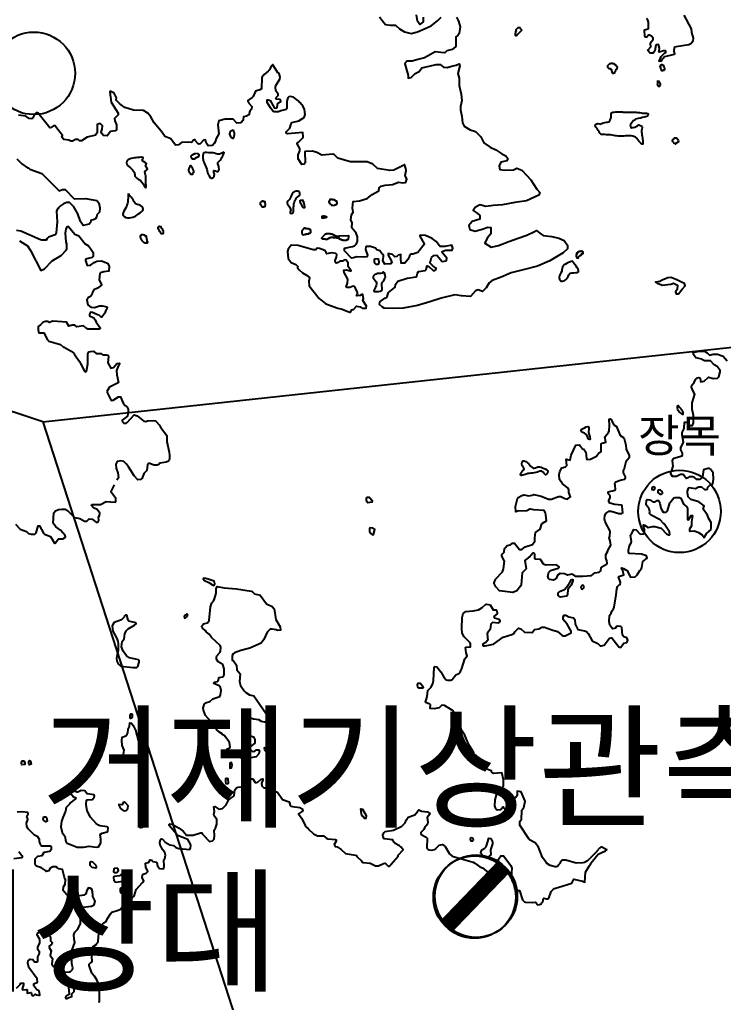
# Model space of a CAD drawing. Header units: millimetres. Extents: x -19392 to 580976, y -49129 to 736091.
# Drawn here: x 332556 to 353897, y 152678 to 182472 of the extents above; entities that cross this region are included whole.
import ezdxf
from ezdxf.enums import TextEntityAlignment as Align

# ---------------------------------------------------------------- set-up
doc = ezdxf.new("R2010")
doc.units = ezdxf.units.MM
for name, color, linetype in [('2121', 7, 'Continuous'), ('2122', 7, 'Continuous'), ('AWS', 4, 'Continuous'), ('AWS명', 2, 'Continuous'), ('EL', 2, 'Continuous'), ('Point', 1, 'Continuous'), ('관측소명', 3, 'Continuous'), ('기상청', 1, 'Continuous'), ('티센', 6, 'Continuous')]:
    doc.layers.add(name, color=color, linetype=linetype)
doc.styles.get("Standard").update_dxf_attribs({"font": ''})
doc.styles.get('Standard').set_extended_font_data('Gulim')

# ---------------------------------------------------------------- blocks, each defined once
blk = doc.blocks.new('관측소(기상청)')
at = {"layer": '기상청', "const_width": 500}
blk.add_lwpolyline([(821, 874), (-914, -926)], dxfattribs=at)
at = {"layer": '기상청'}
blk.add_circle((-46, -26), 1250, dxfattribs=at)

msp = doc.modelspace()

# ---------------------------------------------------------------- linework, layer by layer
at = {"layer": '2121', "color": 7}
for points in [[(345808, 182545), (345869, 182423), (345919, 182256), (345885, 182056), (345841, 181995), (345780, 181951), (345780, 181812), (345780, 181662), (345674, 181568), (345508, 181523), (345447, 181462), (345325, 181479), (345158, 181496), (345019, 181418), (344836, 181312), (344636, 181263), (344459, 181218), (344303, 181218), (344242, 181129), (344275, 180990), (344337, 180780), (344337, 180702), (344425, 180718), (344547, 180841), (344670, 180902), (344758, 181007), (345019, 181068), (345186, 181113), (345308, 181113), (345414, 181035), (345519, 181024), (345691, 181068), (345797, 181096), (345885, 181129), (345902, 181068), (345841, 180841), (345885, 180702), (345885, 180474), (345947, 180213), (345963, 180019), (345930, 179836), (345930, 179725), (345963, 179547), (345991, 179347), (346035, 179242), (346219, 179136), (346385, 179086), (346541, 178920), (346629, 178737), (346829, 178603), (346996, 178526), (347179, 178403), (347301, 178342), (347362, 178265), (347329, 178192), (347146, 178148), (347101, 178037), (347118, 177932), (347268, 177904), (347529, 177915), (347634, 177965), (347790, 177904), (347940, 177748), (348062, 177615), (348151, 177476), (348245, 177337), (348334, 177232), (348306, 177154), (347923, 176977), (347573, 176927), (347196, 176854), (346918, 176838), (346690, 176805), (346507, 176854), (346374, 176777), (346313, 176688), (346435, 176610), (346507, 176532), (346507, 176427), (346280, 176349), (346174, 176227), (346207, 176105), (346374, 176061), (346585, 176122), (346752, 176183), (346846, 176166), (346846, 176077), (346846, 175983), (346735, 175850), (346663, 175694), (346857, 175578), (347074, 175622), (347390, 175744), (347679, 175850), (347940, 175938), (348151, 176044), (348228, 176077), (348334, 176000), (348428, 175927), (348700, 175894), (348911, 175850), (349067, 175772), (349105, 175711), (349167, 175633), (349167, 175528), (349044, 175405), (348634, 175161), (348256, 174995), (347862, 174900), (347462, 174795), (347157, 174662), (346885, 174567), (346796, 174489), (346702, 174340), (346596, 174234), (346457, 174278), (346385, 174251), (346230, 174079), (345958, 174095), (345758, 174129), (345336, 174023), (344997, 173912), (344620, 173807), (344192, 173729), (343859, 173718), (343615, 173729), (343561, 173756), (343467, 173833), (343484, 173915), (343627, 174026), (343681, 174051), (343700, 174074), (343742, 174200), (343940, 174365), (343957, 174440), (344024, 174547), (344304, 174633), (344578, 174678), (344597, 174700), (344622, 174786), (344657, 174838), (344857, 174863), (344887, 174898), (344917, 175005), (344942, 175002), (344967, 174984), (345094, 174864), (345145, 174870), (345175, 174887), (345187, 174934), (345174, 174934), (345072, 175018), (345003, 175087), (345002, 175125), (345015, 175137), (345044, 175256), (345118, 175320), (345118, 175320), (345206, 175328), (345365, 175143), (345490, 175158), (345502, 175171), (345507, 175239), (345367, 175417), (345366, 175443), (345466, 175482), (345678, 175485), (345690, 175542), (345658, 175635), (345446, 175595), (345308, 175598), (345289, 175611), (345187, 175747), (345066, 175838), (344860, 175929), (344703, 175935), (344697, 175911), (344825, 175672), (344819, 175654), (344634, 175410), (344481, 175364), (344418, 175360), (344375, 175315), (344375, 175297), (344333, 175202), (344241, 175091), (344128, 175086), (344113, 175243), (344118, 175355), (344118, 175355), (344036, 175335), (343994, 175291), (343938, 175284), (343862, 175351), (343736, 175387), (343731, 175330), (343827, 175170), (343841, 175101), (343816, 175073), (343791, 175066), (343634, 175060), (343571, 175159), (343591, 175277), (343587, 175341), (343574, 175363), (343542, 175382), (343479, 175458), (343390, 175494), (343346, 175544), (343196, 175598), (343070, 175599), (343052, 175589), (343041, 175508), (343106, 175334), (343088, 175280), (343013, 175273), (342781, 175285), (342680, 175246), (342620, 175239), (342411, 175460), (342403, 175541), (342403, 175541), (342409, 175548), (342652, 175595), (342713, 175618), (342776, 175673), (342800, 175754), (342798, 175891), (342764, 176003), (342631, 176163), (342641, 176314), (342602, 176407), (342619, 176551), (342673, 176633), (342650, 176766), (342675, 176958), (342863, 176974), (343092, 177052), (343247, 177173), (343433, 177270), (343445, 177285), (343462, 177370), (343518, 177428), (343637, 177450), (343861, 177470), (344041, 177542), (344180, 177525), (344243, 177531), (344272, 177548), (344296, 177639), (344250, 177751), (344276, 177903), (344271, 177955), (344271, 177955), (344231, 178077), (344214, 178057), (344138, 178032), (344109, 178005), (343899, 177908), (343779, 177894), (343410, 177963), (343264, 178092), (343100, 178165), (342594, 178163), (342403, 178208), (342205, 178270), (342100, 178372), (342059, 178398), (341716, 178362), (341565, 178448), (341439, 178483), (341221, 178473), (341209, 178461), (341214, 178129), (341183, 178095), (341114, 178084), (340999, 178252), (341004, 178377), (341058, 178490), (341057, 178565), (340968, 178707), (340973, 178729), (341016, 178758), (341152, 178898), (341158, 178929), (341158, 178929), (341143, 179047), (340682, 179006), (340650, 179027), (340637, 179055), (340642, 179074), (340747, 179179), (340788, 179315), (340813, 179355), (341019, 179402), (341138, 179472), (341180, 179510), (341216, 179598), (341195, 179746), (341156, 179834), (341061, 179955), (341048, 179958), (340991, 180020), (340859, 180118), (340764, 180138), (340720, 180134), (340690, 180103), (340660, 179996), (340657, 179780), (340639, 179743), (340480, 179710), (340402, 179680), (340271, 179680), (340246, 179690), (340163, 179795), (340067, 179956), (340060, 180037), (340060, 180037), (340097, 180040), (340153, 180020), (340282, 179784), (340351, 179797), (340363, 179810), (340386, 179936), (340473, 179987), (340472, 180040), (340459, 180055), (340341, 180060), (340328, 180073), (340334, 180109), (340395, 180173), (340394, 180211), (340330, 180316), (340316, 180422), (340328, 180479), (340446, 180671), (340456, 180724), (340425, 180837), (340391, 180855), (340251, 181067), (340234, 181115), (340181, 181057), (340131, 180955), (340097, 180912), (339973, 180811), (339905, 180716), (339892, 180378), (339841, 180340), (339712, 180307), (339712, 180307), (339639, 180143), (339608, 180112), (339473, 180021), (339473, 179997), (339504, 179938), (339601, 179837), (339583, 179761), (339533, 179698), (339504, 179588), (339438, 179549), (339342, 179526), (339338, 179447), (339326, 179413), (339288, 179363), (339258, 179341), (339145, 179336), (339036, 179459), (338787, 179455), (338600, 179402), (338571, 179283), (338594, 179014), (338515, 178870), (338486, 178771), (338457, 178713), (338417, 178665), (338393, 178656), (338274, 178648), (338211, 178734), (338197, 178824), (338134, 178814), (338030, 178707), (338030, 178707), (337993, 178697), (337975, 178704), (337884, 178813), (337884, 178826), (337872, 178829), (337835, 178828), (337767, 178752), (337679, 178757), (337460, 178748), (337369, 178678), (337281, 178664), (337146, 178862), (336989, 178915), (336951, 178949), (336845, 179094), (336640, 179342), (336536, 179527), (336447, 179638), (336309, 179717), (336012, 179724), (335751, 179809), (335636, 179892), (335583, 179928), (335491, 180017), (335485, 180039), (335496, 180105), (335419, 180242), (335300, 180305), (335294, 180270), (335336, 179971), (335541, 179636), (335541, 179636), (335542, 179587), (335431, 179472), (335438, 179404), (335496, 179287), (335493, 179142), (335481, 179118), (335450, 179101), (335316, 179080), (335208, 178951), (335095, 178962), (335038, 179027), (335025, 179058), (335055, 179155), (335066, 179249), (334995, 179322), (334903, 179290), (334906, 179065), (334900, 179034), (334857, 178974), (334609, 178907), (334429, 178802), (334372, 178795), (334335, 178838), (334253, 178837), (334160, 178785), (334111, 178784), (334047, 178821), (333897, 178837), (333840, 178905), (333852, 178961), (333641, 179236), (333641, 179236), (333641, 179249), (333584, 179255), (333517, 179200), (333467, 179196), (333110, 179644), (333054, 179643), (333004, 179592), (332956, 179492), (332925, 179463), (332849, 179471), (332746, 179541), (332518, 179575)], [(343470, 182556), (343559, 182434), (343648, 182328), (343804, 182301), (343953, 182301), (344076, 182195), (344231, 182101), (344425, 182056), (344625, 182101), (344853, 182206), (345036, 182284), (345230, 182434), (345341, 182545)], [(344792, 182545), (344792, 182406), (344697, 182328), (344625, 182423), (344592, 182617)], [(352695, 182604), (352920, 182195), (352928, 182083), (352980, 181911), (352975, 181833), (352969, 181807), (352911, 181739), (352846, 181706), (352846, 181706), (352468, 181651), (352416, 181634), (352403, 181619), (352400, 181531), (352413, 181431), (352401, 181418), (352108, 181345), (352021, 181229), (352016, 181209), (351947, 181205), (352008, 181356), (352125, 181466), (352149, 181476), (352155, 181514), (352142, 181530), (352086, 181529), (351949, 181486), (351943, 181496), (351954, 181524), (351960, 181611), (351927, 181717), (351858, 181710), (351846, 181697), (351817, 181522), (351764, 181460), (351675, 181457), (351611, 181540), (351617, 181559), (351697, 181645), (351683, 181743), (351700, 181789), (351700, 181789), (351768, 181871), (351768, 181909), (351723, 181970), (351654, 182004), (351623, 182006), (351580, 181946), (351536, 181946), (351516, 181980), (351503, 182140), (351508, 182160), (351614, 182193), (351626, 182206), (351623, 182394), (351603, 182459), (351571, 182506)], [(332474, 178250), (332621, 178099), (332797, 177983), (332829, 177975), (332867, 177940), (333231, 177808), (333752, 177285), (333857, 177324), (333939, 177320), (334206, 177042), (334556, 177048), (334900, 176984), (334958, 176922), (334984, 176767), (334974, 176635), (334906, 176565), (334884, 176480), (334857, 176435), (334821, 176408), (334716, 176381), (334704, 176325), (334661, 176274), (334480, 176234), (334404, 176352), (334325, 176581), (334203, 176792), (334064, 176933), (333989, 176932), (333887, 176886), (333796, 176829), (333732, 176763), (333726, 176744), (333726, 176744), (333704, 176734), (333674, 176665), (333691, 176347), (333659, 176009), (333629, 175951), (333436, 175881), (333389, 175839), (333362, 175786), (333231, 175784), (333193, 175795), (332595, 176055), (332466, 176079)], [(332550, 175767), (332796, 175615), (332886, 175472), (333201, 174871), (333313, 174919), (333540, 175163), (333540, 175163), (333819, 175321), (333973, 175489), (333986, 175523), (333989, 175664), (333963, 175732), (333946, 176001), (333969, 176132), (334012, 176202), (334037, 176199), (334229, 175968), (334347, 175913), (334545, 175678), (334646, 175618), (334710, 175538), (334781, 175408), (334782, 175295), (334751, 175260), (334595, 175220), (334558, 175198), (334550, 175174), (334605, 175014), (334705, 175031), (334812, 175113), (334902, 175147), (335041, 175161), (335216, 175089), (335274, 175003), (335264, 174843), (335108, 174825), (335008, 174792), (334990, 174773), (334990, 174773), (334968, 174579), (335038, 174436), (335039, 174417), (334922, 174328), (334804, 174283), (334762, 174211), (334743, 174125), (334705, 174082), (334620, 174043), (334589, 173979), (334629, 173824), (334712, 173756), (334825, 173746), (334980, 173798), (335073, 173800), (335199, 173766), (335224, 173745), (335197, 173717), (335196, 173690), (335169, 173663), (335140, 173569), (335051, 173455), (335025, 173455), (334965, 173517), (334915, 173525), (334770, 173595), (334701, 173600), (334671, 173543), (334672, 173493), (334804, 173433), (334849, 173374), (334849, 173374), (334875, 173299), (335002, 173129), (335003, 173111), (334978, 173086), (334622, 173089), (334583, 173110), (334495, 173190), (334295, 173160), (334232, 173211), (334151, 173210), (334052, 173178), (333981, 173305), (333705, 173324), (333550, 173326), (333463, 173294), (333424, 173324), (333337, 173323), (333268, 173297), (333193, 173218), (333120, 173168), (333120, 173072), (333136, 172976), (333292, 172972), (333402, 172768), (333440, 172724), (333792, 172624), (333886, 172544), (333905, 172541), (334115, 172423), (334196, 172358), (334222, 172323), (334222, 172323), (334375, 172111), (334400, 172043), (334523, 171819), (334535, 171819), (334548, 171798), (334573, 171801), (334585, 171817), (334625, 172042), (334627, 172342), (334657, 172399), (334701, 172415), (334800, 172420), (334876, 172346), (335014, 172348), (335078, 172309), (335178, 172309), (335234, 172299), (335247, 172258), (335231, 172071), (335321, 171909), (335406, 171928), (335500, 172043), (335581, 172057), (335582, 172032), (335551, 171988), (335497, 171831), (335499, 171699), (335559, 171475), (335547, 171460), (335286, 171328), (335207, 171220), (335207, 171220), (335207, 171164), (335335, 170925), (335392, 170933), (335553, 171038), (335615, 171035), (335693, 170840), (335759, 170773), (335783, 170761), (335783, 170749), (335802, 170743), (335848, 170664), (335849, 170577), (335830, 170448), (335670, 170334), (335671, 170277), (335715, 170234), (335790, 170239), (335821, 170255), (336030, 170495), (336118, 170465), (336319, 170295), (336383, 170291), (336433, 170304), (336608, 170317), (336676, 170311), (336797, 170182), (336823, 170120), (337015, 169861), (337017, 169685), (337086, 169355)], [(337086, 169355), (337105, 169262), (337100, 169161), (337100, 169161), (337086, 169112), (337069, 169087), (336995, 169054), (336820, 169029), (336796, 169019), (336778, 168985), (336728, 168962), (336628, 168961), (336500, 169015), (336465, 169015), (336434, 168970), (336412, 168801), (336326, 168712), (336277, 168574), (336224, 168526), (336139, 168523), (336033, 168642), (335859, 168918), (335793, 168996), (335720, 169078), (335625, 169098), (335514, 169075), (335478, 168991), (335480, 168875), (335538, 168731), (335559, 168576), (335504, 168507)], [(332429, 167174), (332573, 167024), (332761, 166957), (332829, 166894), (332904, 166869), (333017, 166876), (333060, 166914), (333123, 167126), (333154, 167129), (333279, 166905), (333312, 166877), (333492, 166803), (333611, 166597), (333630, 166600), (333730, 166729), (333867, 166736), (333942, 166785), (333938, 166829), (333793, 166996), (333653, 167094), (333653, 167094), (333572, 167203), (333596, 167522), (333640, 167578), (333735, 167621), (333834, 167629), (333939, 167629), (334008, 167592), (334215, 167380), (334377, 167350), (334527, 167263), (334590, 167269), (334665, 167341), (334759, 167332), (334890, 167226), (334939, 167242), (334958, 167283), (334952, 167392), (334983, 167439), (334989, 167508), (334908, 167620), (334801, 167669), (334738, 167741), (334738, 167754), (334769, 167772), (335007, 167776), (335181, 167864), (335463, 167847), (335475, 167859), (335475, 167959), (335331, 168149), (335330, 168168), (335435, 168372)], [(332464, 153104), (332570, 153223), (332570, 153235), (332583, 153236), (332589, 153255), (332670, 153258), (332676, 153211), (332650, 153151), (332633, 153074), (332646, 153061), (332770, 153071), (332770, 153071), (332783, 153050), (332789, 152956), (332909, 152972), (332921, 152897), (332939, 152881), (332984, 152881), (333027, 152925), (333061, 152908), (333134, 152891), (333171, 152895), (333158, 152988), (333147, 153010), (333127, 153038), (333077, 153057), (332982, 153181), (332982, 153237), (333095, 153290), (333088, 153388), (332831, 153730), (332805, 153874), (332818, 153936), (332873, 153987), (332955, 153974), (333004, 153909), (333086, 153906), (333105, 153937), (333111, 154056), (333160, 154156), (333160, 154206), (333104, 154274), (333103, 154356), (333103, 154356), (333166, 154482), (333165, 154581), (333096, 154703), (333091, 154736), (333102, 154775), (333146, 154806), (333277, 154819), (333302, 154807), (333390, 154720), (333458, 154701), (333470, 154686), (333490, 154645), (333490, 154545), (333540, 154489), (333528, 154438), (333449, 154377), (333447, 154339), (333516, 154245), (333479, 154096), (333555, 154008), (333530, 153833), (333585, 153767), (333603, 153761), (333687, 153633), (333805, 153596), (334068, 153601), (334094, 153610), (334156, 153673), (334168, 153728), (334142, 153841), (334154, 154135), (334154, 154135), (334135, 154248), (334151, 154269), (334228, 154492), (334209, 154596), (334202, 154729), (334233, 154810), (334314, 154891), (334401, 155054), (334400, 155211), (334331, 155348), (334330, 155410), (334355, 155435), (334367, 155472), (334406, 155508), (334426, 155515), (334426, 155527), (334468, 155560), (334736, 155593), (334817, 155636), (334848, 155743), (334779, 155889), (334779, 155908), (334772, 155930), (334766, 156043), (334746, 156108), (334698, 156135), (334641, 156148), (334590, 156073), (334560, 155967), (334498, 155929), (334315, 155901), (334315, 155901), (334029, 155884), (333878, 156070), (333884, 156183), (333934, 156258), (333946, 156390), (333917, 156468), (333870, 156667), (333851, 156708), (333739, 156723), (333708, 156760), (333657, 156789), (333563, 156788), (333476, 156732), (333439, 156662), (333358, 156650), (333337, 156675), (333220, 156756), (333070, 156805), (333039, 156839), (333026, 156874), (333026, 157030), (333113, 157111), (333237, 157133), (333300, 157231), (333468, 157266), (333518, 157332), (333518, 157394), (333505, 157410), (333218, 157412), (333186, 157456), (333180, 157503), (333180, 157503), (333159, 157541), (333155, 157611), (333111, 157693), (333004, 157748), (332810, 157941), (332773, 158012), (332765, 158110), (332803, 158222), (332803, 158247), (332778, 158304), (332815, 158379), (332809, 158438), (332636, 158451), (332477, 158447)], [(332534, 157255), (332625, 157132), (332645, 157091), (332626, 157056), (332376, 157027)]]:
    msp.add_lwpolyline(points, dxfattribs=at)
at = {"layer": '2122', "color": 7}
for points in [[(347623, 181989), (347623, 182002), (347647, 182002), (347647, 182015), (347783, 182154), (347758, 182179), (347757, 182192), (347732, 182216), (347732, 182228), (347669, 182227), (347608, 182164), (347609, 182126), (347596, 182113), (347597, 182064), (347584, 182051), (347585, 182001), (347598, 181989), (347623, 181989), (347623, 181989)], [(350578, 180847), (350578, 180859), (350602, 180860), (350602, 180885), (350639, 180923), (350639, 180948), (350676, 180985), (350676, 181011), (350687, 181024), (350662, 181047), (350662, 181060), (350637, 181085), (350636, 181098), (350611, 181098), (350586, 181122), (350586, 181134), (350548, 181133), (350548, 181146), (350473, 181145), (350473, 181132), (350448, 181132), (350387, 181068), (350387, 181032), (350426, 180994), (350463, 180995), (350463, 180982), (350488, 180982), (350488, 180970), (350501, 180959), (350502, 180921), (350515, 180908), (350515, 180908), (350515, 180884), (350527, 180871), (350527, 180859), (350540, 180846), (350578, 180847), (350578, 180847)], [(352064, 180932), (352064, 180944), (352102, 180945), (352101, 180957), (352126, 180958), (352125, 180994), (352112, 181007), (352112, 181020), (352100, 181032), (352100, 181045), (352087, 181058), (352087, 181082), (352061, 181081), (352048, 181094), (352048, 181107), (352012, 181106), (352012, 181093), (351986, 181093), (351987, 181068), (351974, 181056), (351987, 181043), (351988, 180992), (352001, 180981), (352001, 180969), (352014, 180956), (352014, 180944), (352027, 180931), (352064, 180932), (352064, 180932)], [(351931, 180630), (351931, 180617), (351944, 180604), (351944, 180592), (351956, 180581), (351956, 180568), (351969, 180556), (351969, 180543), (351982, 180530), (351983, 180481), (351958, 180455), (351958, 180442), (351934, 180442), (351934, 180455), (351908, 180479), (351908, 180492), (351895, 180505), (351895, 180516), (351907, 180529), (351906, 180629), (351906, 180629)], [(350620, 178951), (350571, 178962), (350522, 178973), (350473, 178981), (350450, 178983), (350400, 178984), (350350, 178983), (350349, 178983), (350299, 178985), (350250, 178988), (350227, 178990), (350187, 178994), (350153, 179027), (350133, 179066), (350104, 179107), (350078, 179150), (350068, 179167), (350034, 179217), (350014, 179264), (350018, 179286), (350057, 179315), (350093, 179322), (350142, 179309), (350151, 179308), (350199, 179322), (350209, 179326), (350257, 179342), (350305, 179356), (350354, 179364), (350371, 179365), (350385, 179365), (350434, 179379), (350440, 179383), (350462, 179428), (350465, 179434), (350486, 179473), (350486, 179473), (350494, 179522), (350494, 179571), (350495, 179625), (350504, 179650), (350548, 179667), (350587, 179668), (350637, 179674), (350687, 179677), (350737, 179677), (350787, 179675), (350837, 179673), (350858, 179672), (350861, 179672), (350867, 179672), (350917, 179671), (350967, 179670), (351017, 179669), (351067, 179668), (351098, 179668), (351148, 179667), (351198, 179666), (351248, 179664), (351298, 179661), (351302, 179661), (351351, 179654), (351401, 179646), (351450, 179638), (351500, 179632), (351510, 179633), (351570, 179638), (351608, 179625), (351613, 179608), (351604, 179556), (351595, 179546), (351549, 179529), (351492, 179520), (351492, 179520), (351487, 179518), (351439, 179502), (351391, 179488), (351361, 179482), (351312, 179473), (351233, 179452), (351221, 179446), (351179, 179419), (351171, 179413), (351139, 179376), (351109, 179335), (351079, 179295), (351074, 179275), (351078, 179250), (351096, 179200), (351107, 179192), (351150, 179199), (351164, 179199), (351212, 179210), (351258, 179232), (351294, 179254), (351338, 179284), (351345, 179282), (351355, 179275), (351404, 179255), (351424, 179243), (351432, 179200), (351421, 179145), (351417, 179124), (351419, 179074), (351423, 179024), (351428, 178974), (351431, 178943), (351443, 178872), (351454, 178799), (351459, 178738), (351459, 178738), (351452, 178701), (351431, 178698), (351399, 178724), (351384, 178738), (351348, 178773), (351334, 178788), (351306, 178831), (351278, 178872), (351269, 178882), (351228, 178911), (351182, 178931), (351150, 178940), (351101, 178950), (351051, 178953), (351000, 178952), (350980, 178951), (350931, 178947), (350881, 178942), (350831, 178937), (350804, 178936), (350754, 178938), (350704, 178943), (350654, 178948), (350645, 178949), (350623, 178951), (350620, 178951), (350620, 178951)], [(339027, 179125), (338981, 179105), (338961, 179092), (338928, 179050), (338916, 179003), (338937, 178946), (338979, 178897), (339023, 178875), (339039, 178880), (339058, 178925), (339061, 178936), (339070, 178986), (339068, 179038), (339053, 179086), (339050, 179092), (339027, 179125), (339027, 179125)], [(352405, 178716), (352370, 178753), (352368, 178756), (352350, 178803), (352377, 178845), (352383, 178850), (352419, 178885), (352423, 178886), (352473, 178884), (352484, 178879), (352513, 178843), (352524, 178817), (352535, 178768), (352534, 178767), (352491, 178742), (352438, 178709), (352441, 178706), (352451, 178706), (352405, 178716), (352405, 178716)], [(336232, 178301), (336182, 178297), (336132, 178292), (336082, 178286), (336043, 178279), (335989, 178272), (335937, 178262), (335889, 178246), (335850, 178219), (335842, 178212), (335811, 178170), (335798, 178134), (335804, 178093), (335832, 178054), (335872, 178016), (335917, 177978), (335942, 177956), (335978, 177918), (336011, 177879), (336037, 177837), (336043, 177822), (336045, 177771), (336053, 177722), (336054, 177722), (336086, 177684), (336109, 177666), (336151, 177639), (336195, 177615), (336221, 177599), (336262, 177549), (336301, 177490), (336335, 177433), (336362, 177390), (336381, 177372), (336388, 177376), (336391, 177417), (336391, 177417), (336389, 177474), (336388, 177488), (336388, 177538), (336388, 177588), (336387, 177638), (336384, 177688), (336379, 177738), (336377, 177755), (336360, 177807), (336352, 177855), (336354, 177866), (336392, 177903), (336429, 177937), (336432, 177944), (336408, 177985), (336378, 178029), (336377, 178034), (336392, 178083), (336399, 178111), (336365, 178143), (336314, 178169), (336277, 178199), (336276, 178201), (336295, 178254), (336299, 178290), (336252, 178300), (336232, 178301), (336232, 178301)], [(337940, 178430), (337940, 178417), (337965, 178418), (337965, 178405), (337991, 178381), (337992, 178330), (337967, 178306), (337942, 178305), (337942, 178293), (337918, 178292), (337918, 178280), (337893, 178279), (337893, 178266), (337867, 178266), (337856, 178253), (337856, 178241), (337805, 178240), (337781, 178265), (337781, 178278), (337755, 178302), (337754, 178340), (337791, 178378), (337816, 178379), (337816, 178390), (337841, 178390), (337841, 178403), (337865, 178403), (337865, 178416), (337903, 178417), (337903, 178429), (337903, 178429)], [(338760, 178457), (338713, 178435), (338665, 178413), (338618, 178397), (338570, 178390), (338560, 178390), (338513, 178403), (338465, 178422), (338426, 178434), (338377, 178438), (338326, 178436), (338292, 178434), (338235, 178444), (338181, 178449), (338140, 178437), (338136, 178434), (338118, 178393), (338114, 178339), (338114, 178323), (338114, 178274), (338121, 178224), (338134, 178175), (338150, 178127), (338170, 178079), (338181, 178056), (338204, 178011), (338214, 177989), (338229, 177941), (338240, 177892), (338251, 177843), (338267, 177796), (338270, 177788), (338295, 177745), (338304, 177733), (338339, 177689), (338379, 177666), (338379, 177666), (338381, 177666), (338424, 177686), (338458, 177730), (338459, 177733), (338461, 177788), (338448, 177846), (338444, 177891), (338448, 177900), (338494, 177885), (338547, 177865), (338571, 177866), (338596, 177906), (338604, 177944), (338599, 177995), (338583, 178047), (338568, 178097), (338570, 178142), (338571, 178145), (338604, 178180), (338638, 178212), (338667, 178252), (338691, 178296), (338704, 178323), (338727, 178368), (338746, 178414), (338749, 178423), (338760, 178457), (338760, 178457)], [(337812, 177790), (337812, 177816), (337837, 177840), (337836, 177891), (337823, 177904), (337823, 177928), (337810, 177940), (337810, 177953), (337797, 177965), (337797, 177978), (337785, 177991), (337785, 178002), (337759, 178027), (337759, 178040), (337734, 178040), (337721, 178027), (337721, 178001), (337685, 177964), (337686, 177938), (337673, 177925), (337674, 177889), (337687, 177876), (337687, 177864), (337700, 177851), (337700, 177838), (337724, 177815), (337724, 177802), (337737, 177789), (337812, 177790), (337812, 177790)], [(341043, 177254), (340994, 177270), (340946, 177276), (340943, 177276), (340896, 177261), (340854, 177232), (340823, 177196), (340799, 177153), (340780, 177105), (340760, 177056), (340743, 177020), (340701, 176981), (340670, 176942), (340665, 176920), (340683, 176876), (340709, 176842), (340739, 176801), (340754, 176775), (340771, 176728), (340776, 176697), (340763, 176641), (340765, 176608), (340814, 176596), (340821, 176597), (340849, 176620), (340861, 176670), (340864, 176732), (340865, 176775), (340870, 176825), (340874, 176876), (340883, 176924), (340887, 176942), (340906, 176989), (340930, 177033), (340954, 177065), (340997, 177097), (340997, 177097), (341037, 177128), (341055, 177154), (341054, 177201), (341043, 177253), (341043, 177254), (341043, 177254)], [(335853, 177198), (335851, 177148), (335848, 177097), (335845, 177046), (335841, 176996), (335835, 176947), (335825, 176898), (335812, 176850), (335809, 176842), (335789, 176796), (335775, 176764), (335749, 176713), (335721, 176661), (335699, 176611), (335690, 176565), (335697, 176530), (335730, 176499), (335778, 176477), (335832, 176464), (335842, 176463), (335891, 176461), (335941, 176469), (335991, 176484), (336020, 176497), (336066, 176517), (336109, 176543), (336149, 176573), (336165, 176586), (336214, 176617), (336258, 176652), (336289, 176689), (336299, 176719), (336288, 176765), (336258, 176810), (336221, 176842), (336174, 176857), (336174, 176857), (336123, 176867), (336098, 176875), (336063, 176908), (336034, 176949), (336007, 176994), (335998, 177009), (335966, 177047), (335934, 177086), (335903, 177125), (335898, 177131), (335870, 177173), (335853, 177198), (335853, 177198)], [(341136, 177015), (341136, 177004), (341149, 176992), (341149, 176966), (341162, 176954), (341163, 176929), (341176, 176917), (341176, 176892), (341189, 176879), (341191, 176767), (341165, 176767), (341140, 176791), (341139, 176803), (341128, 176816), (341127, 176829), (341114, 176841), (341114, 176853), (341102, 176865), (341101, 176878), (341088, 176890), (341088, 176903), (341075, 176916), (341075, 176928), (341062, 176939), (341062, 176990), (341074, 177003), (341112, 177004), (341112, 177015), (341112, 177015)], [(342114, 176844), (342114, 176856), (342139, 176857), (342139, 176868), (342164, 176868), (342164, 176881), (342188, 176907), (342188, 176932), (342175, 176945), (342174, 176969), (342150, 176969), (342137, 176981), (342137, 176994), (342112, 176993), (342111, 177006), (342049, 177005), (342049, 177018), (341962, 177017), (341962, 176991), (341937, 176965), (341937, 176941), (341950, 176929), (341950, 176903), (342002, 176855), (342026, 176855), (342026, 176842), (342114, 176844), (342114, 176844)], [(339965, 176798), (339965, 176811), (340003, 176812), (340002, 176836), (340015, 176849), (340014, 176887), (340001, 176899), (340001, 176949), (339975, 176948), (339975, 176961), (339938, 176960), (339938, 176973), (339913, 176973), (339913, 176960), (339887, 176960), (339851, 176921), (339852, 176871), (339876, 176847), (339877, 176834), (339915, 176798), (339965, 176798), (339965, 176798)], [(341794, 176526), (341794, 176514), (341832, 176514), (341832, 176502), (341856, 176502), (341857, 176476), (341833, 176476), (341833, 176465), (341782, 176464), (341782, 176451), (341733, 176451), (341720, 176463), (341732, 176475), (341732, 176513), (341757, 176513), (341757, 176526), (341794, 176526), (341794, 176526)], [(336903, 175990), (336915, 176001), (336914, 176065), (336901, 176076), (336901, 176102), (336888, 176114), (336888, 176127), (336862, 176152), (336862, 176163), (336850, 176176), (336850, 176188), (336812, 176188), (336812, 176201), (336775, 176200), (336750, 176174), (336750, 176137), (336763, 176125), (336764, 176112), (336777, 176100), (336777, 176087), (336788, 176075), (336789, 176063), (336814, 176038), (336814, 176025), (336853, 175989), (336903, 175990), (336903, 175990)], [(341190, 175942), (341190, 175955), (341216, 175955), (341215, 175968), (341252, 175968), (341252, 175981), (341327, 175982), (341327, 175994), (341365, 175994), (341389, 176020), (341388, 176069), (341376, 176082), (341376, 176107), (341350, 176107), (341350, 176120), (341325, 176119), (341325, 176132), (341250, 176131), (341249, 176142), (341226, 176142), (341225, 176154), (341187, 176154), (341187, 176141), (341162, 176141), (341162, 176117), (341114, 176065), (341115, 176003), (341127, 175990), (341128, 175967), (341152, 175941), (341152, 175941)], [(336315, 175955), (336315, 175943), (336341, 175943), (336341, 175931), (336366, 175931), (336366, 175918), (336391, 175919), (336391, 175869), (336404, 175857), (336405, 175820), (336418, 175807), (336418, 175756), (336431, 175745), (336432, 175720), (336419, 175707), (336419, 175694), (336357, 175693), (336357, 175706), (336332, 175706), (336269, 175767), (336268, 175779), (336255, 175792), (336255, 175805), (336242, 175817), (336242, 175829), (336230, 175841), (336230, 175854), (336217, 175866), (336217, 175929), (336229, 175942), (336253, 175942), (336253, 175942), (336253, 175955), (336315, 175955), (336315, 175955)], [(342079, 175868), (341992, 175866), (341992, 175854), (341942, 175853), (341943, 175840), (341917, 175840), (341904, 175828), (341905, 175816), (341879, 175815), (341880, 175803), (341830, 175802), (341830, 175814), (341755, 175813), (341755, 175826), (341729, 175826), (341717, 175837), (341716, 175862), (341827, 175977), (341864, 175978), (341864, 175990), (341977, 175992), (341977, 175979), (342027, 175980), (342027, 175967), (342052, 175968), (342053, 175955), (342066, 175943), (342091, 175943), (342091, 175930), (342128, 175931), (342128, 175918), (342128, 175918), (342154, 175918), (342154, 175907), (342254, 175908), (342254, 175920), (342528, 175924), (342529, 175862), (342516, 175849), (342517, 175812), (342505, 175799), (342480, 175799), (342480, 175786), (342455, 175786), (342455, 175773), (342368, 175772), (342368, 175784), (342331, 175784), (342331, 175797), (342305, 175796), (342305, 175809), (342280, 175809), (342279, 175821), (342255, 175821), (342255, 175834), (342230, 175833), (342229, 175845), (342180, 175844), (342180, 175857), (342079, 175855), (342079, 175855)], [(341851, 175410), (341816, 175470), (341646, 175537), (341578, 175541), (341535, 175498), (341454, 175490), (341007, 175627), (340789, 175630), (340703, 175515), (340679, 175440), (340695, 175228), (340790, 175111), (340935, 175050), (340993, 174989), (340987, 174952), (341038, 174884), (341133, 174791), (341254, 174724), (341335, 174666), (341342, 174638), (341327, 174545), (341339, 174401), (341644, 174015), (341840, 173858), (342208, 173724), (342342, 173691), (342557, 173603), (342588, 173604), (342631, 173677), (342687, 173690), (342773, 173785), (342773, 173785), (342879, 173768), (342943, 173722), (343062, 173727), (343073, 173789), (342964, 173956), (342988, 174007), (342968, 174141), (342929, 174143), (342887, 174105), (342775, 174094), (342799, 174145), (342804, 174198), (342739, 174329), (342699, 174381), (342674, 174387), (342567, 174356), (342509, 174353), (342489, 174353), (342458, 174374), (342500, 174487), (342504, 174599), (342395, 174804), (342388, 174873), (342469, 174884), (342576, 174854), (342613, 174854), (342524, 174987), (342516, 175100), (342445, 175186), (342383, 175185), (342352, 175153), (342352, 175153), (342265, 175152), (342211, 175108), (342153, 175094), (342135, 175113), (342127, 175169), (342164, 175266), (342174, 175351), (342143, 175379), (342011, 175405), (341862, 175368), (341851, 175410), (341851, 175410)], [(343426, 175226), (343427, 175201), (343439, 175189), (343440, 175163), (343453, 175151), (343454, 175089), (343441, 175076), (343441, 175063), (343416, 175063), (343416, 175051), (343367, 175051), (343328, 175087), (343328, 175099), (343315, 175112), (343313, 175212), (343326, 175224), (343426, 175226), (343426, 175226)], [(349500, 175255), (349499, 175268), (349549, 175319), (349574, 175319), (349599, 175345), (349598, 175370), (349624, 175370), (349623, 175383), (349649, 175383), (349648, 175420), (349635, 175433), (349635, 175446), (349597, 175445), (349597, 175457), (349572, 175457), (349572, 175445), (349522, 175444), (349523, 175431), (349497, 175431), (349473, 175405), (349474, 175392), (349448, 175392), (349449, 175355), (349436, 175342), (349437, 175293), (349450, 175280), (349450, 175255), (349500, 175255), (349500, 175255)], [(349307, 175149), (349257, 175128), (349205, 175107), (349156, 175086), (349109, 175063), (349069, 175035), (349036, 175002), (349018, 174970), (349006, 174923), (348999, 174873), (348995, 174848), (348972, 174800), (348946, 174754), (348925, 174708), (348917, 174663), (348917, 174658), (348929, 174604), (348955, 174560), (348973, 174547), (349018, 174541), (349071, 174557), (349096, 174569), (349132, 174599), (349161, 174641), (349187, 174687), (349213, 174733), (349243, 174772), (349251, 174781), (349306, 174794), (349365, 174800), (349422, 174803), (349471, 174809), (349504, 174822), (349508, 174826), (349509, 174860), (349494, 174903), (349494, 174903), (349467, 174951), (349432, 175000), (349395, 175047), (349385, 175059), (349353, 175098), (349320, 175135), (349307, 175149), (349307, 175149)], [(343560, 174781), (343508, 174780), (343457, 174778), (343408, 174771), (343371, 174759), (343320, 174736), (343285, 174702), (343282, 174692), (343282, 174647), (343304, 174604), (343340, 174565), (343372, 174525), (343382, 174503), (343380, 174453), (343371, 174413), (343347, 174358), (343318, 174304), (343301, 174259), (343304, 174235), (343343, 174225), (343399, 174229), (343438, 174235), (343490, 174243), (343527, 174258), (343546, 174292), (343547, 174341), (343541, 174398), (343537, 174456), (343538, 174469), (343565, 174514), (343597, 174557), (343626, 174599), (343646, 174641), (343649, 174658), (343641, 174729), (343620, 174791), (343620, 174791), (343594, 174818), (343582, 174814), (343560, 174781), (343560, 174781)], [(352536, 174156), (352645, 174297), (352735, 174399), (352722, 174470), (352632, 174514), (352511, 174572), (352319, 174655), (352210, 174642), (352044, 174578), (351973, 174534), (351839, 174508), (351896, 174470), (351935, 174470), (352037, 174418), (352300, 174457), (352389, 174482), (352511, 174418), (352498, 174291), (352447, 174220), (352466, 174156), (352504, 174156), (352536, 174156), (352536, 174156)], [(334966, 152674), (334983, 152726), (334975, 153188), (334901, 153357), (334825, 153470), (334813, 153473), (334813, 153473), (334747, 153558), (334732, 153593), (334661, 153793), (334661, 153837), (334730, 153899), (334742, 153899), (334755, 153925), (334749, 154060), (334733, 154149), (334734, 154274), (334784, 154374), (334865, 154418), (334940, 154524), (334963, 154893), (334976, 154963), (335078, 155058), (335181, 155132), (335222, 155219), (335311, 155363), (335356, 155413), (335546, 155471), (335611, 155505), (335848, 155796), (335983, 155858), (336034, 155897), (336090, 156103), (336285, 156310), (336320, 156360), (336276, 156454), (336282, 156541), (336301, 156560), (336301, 156560), (336395, 156594), (336444, 156642), (336388, 156779), (336369, 156888), (336375, 156898), (336468, 156923), (336518, 156998), (336561, 156992), (336600, 156949), (336706, 156930), (336718, 156914), (336737, 156818), (336800, 156737), (336906, 156728), (336932, 156756), (336938, 156793), (336931, 156996), (336962, 157043), (336980, 157137), (336961, 157218), (336888, 157317), (336822, 157450), (336804, 157524), (336828, 157615), (336847, 157636), (336884, 157630), (336972, 157531), (337111, 157450), (337223, 157432), (337291, 157369), (337379, 157339), (337379, 157339), (337715, 157317), (337741, 157359), (337748, 157421), (337741, 157477), (337659, 157611), (337378, 157726), (337323, 157772), (337095, 158043), (337095, 158069), (337114, 158087), (337184, 158081), (337390, 157963), (337514, 157870), (337621, 157746), (337816, 157746), (338046, 157822), (338078, 157819), (338095, 157785), (338204, 157679), (338209, 157659), (338309, 157554), (338403, 157573), (338453, 157629), (338465, 157736), (338452, 157898), (338495, 157954), (338532, 158079), (338532, 158217), (338457, 158329), (338444, 158373), (338463, 158460), (338463, 158460), (338443, 158610), (338480, 158614), (338594, 158536), (338712, 158555), (338824, 158668), (338892, 158812), (338960, 158872), (339048, 158925), (339061, 158952), (339085, 159118), (339147, 159194), (339179, 159204), (339366, 159210), (339409, 159245), (339415, 159375), (339427, 159401), (339515, 159408), (339586, 159455), (339628, 159452), (339697, 159340), (339735, 159340), (339778, 159352), (339878, 159446), (339927, 159450), (339934, 159422), (339890, 159315), (339897, 159259), (339903, 159240), (339959, 159178), (340078, 159178), (340178, 159247), (340178, 159247), (340228, 159251), (340240, 159235), (340234, 159154), (340278, 159079), (340378, 159048), (340529, 158833), (340730, 158762), (340761, 158647), (340780, 158628), (340828, 158612), (341055, 158582), (341124, 158548), (341149, 158476), (341136, 158476), (341012, 158391), (341118, 158251), (341219, 158042), (341263, 157980), (341302, 157952), (341308, 157935), (341463, 157789), (341589, 157722), (341770, 157722), (341871, 157641), (341902, 157631), (342134, 157612), (342152, 157601), (342158, 157560), (342096, 157461), (342127, 157406), (342188, 157390), (342188, 157390), (342311, 157315), (342434, 157187), (342740, 157144), (342771, 157116), (342784, 157116), (342784, 157104), (342922, 156967), (342935, 156939), (342978, 156917), (343185, 156896), (343348, 156816), (343442, 156816), (343586, 156889), (343629, 156895), (343669, 156869), (343729, 156804), (343760, 156807), (343781, 156821), (343823, 156855), (343823, 156868), (344040, 157111), (344040, 157136), (344183, 157306), (344131, 157378), (344118, 157378), (344077, 157424), (343945, 157495), (343945, 157508), (343927, 157511), (343867, 157587), (343870, 157601), (343870, 157601), (343613, 157635), (343576, 157685), (343575, 157753), (343613, 157828), (343644, 157859), (343894, 157898), (344143, 158017), (344249, 158124), (344273, 158199), (344342, 158293), (344542, 158363), (344635, 158475), (344635, 158488), (344666, 158513), (344741, 158476), (344929, 158457), (344991, 158408), (344991, 158383), (344917, 158282), (344936, 158139), (344926, 158083), (344837, 157970), (344815, 157923), (344725, 157832), (344719, 157795), (344731, 157770), (344888, 157689), (344913, 157657), (344902, 157351), (344933, 157320), (344977, 157299), (344977, 157299), (345039, 157296), (345151, 157315), (345176, 157330), (345176, 157343), (345282, 157447), (345375, 157460), (345457, 157404), (345595, 157185), (345670, 157110), (346309, 156925), (346365, 156894), (346509, 156782), (346597, 156758), (346716, 156652), (346916, 156640), (346984, 156603), (347104, 156622), (347115, 156647), (347077, 156960), (347083, 157022), (347145, 157122), (347226, 157116), (347452, 156823), (347478, 156742), (347472, 156629), (347479, 156380), (347548, 156286), (347567, 156124), (347592, 156086), (347611, 156070), (347711, 156065), (347711, 156065), (347806, 155784), (347868, 155725), (347899, 155716), (348101, 155704), (348200, 155720), (348275, 155639), (348376, 155656), (348390, 155694), (348418, 155729), (348443, 155826), (348456, 155839), (348536, 155813), (348587, 155815), (348605, 155833), (348679, 156042), (348741, 156106), (348779, 156128), (349297, 156292), (349365, 156417), (349621, 156350), (349694, 156322), (349714, 156630), (349829, 156806), (349835, 156829), (349877, 156881), (349877, 156894), (350100, 157169), (350325, 157267), (350363, 157302), (350192, 157395), (350138, 157354), (350138, 157354), (350057, 157262), (350057, 157250), (349782, 156968), (349689, 156918), (349632, 156905), (349432, 156898), (349120, 156985), (349004, 156990), (348953, 156922), (348954, 156903), (348898, 156845), (348899, 156833), (348864, 156799), (348827, 156784), (348796, 156784), (348641, 156826), (348533, 156901), (348533, 156914), (348521, 156914), (348413, 157069), (348290, 157379), (348187, 157513), (348018, 157606), (347993, 157634), (347729, 158049), (347722, 158161), (347772, 158236), (347784, 158480), (347790, 158505), (347846, 158587), (347888, 158781), (347888, 158781), (347766, 159059), (347644, 159080), (347645, 158948), (347595, 158879), (347439, 158885), (347420, 158866), (347417, 158803), (347431, 158752), (347434, 158666), (347408, 158588), (347371, 158522), (347303, 158525), (347234, 158585), (347234, 158597), (347212, 158596), (347159, 158527), (347134, 158512), (347041, 158508), (347006, 158537), (346986, 158571), (346971, 158640), (346977, 158814), (347026, 158996), (347040, 159022), (347169, 159152), (347179, 159182), (347225, 159246), (347231, 159427), (347193, 159603), (347168, 159640), (346931, 159614), (346931, 159614), (346868, 159670), (346868, 159695), (346661, 159769), (346617, 159800), (346526, 159897), (346372, 160090), (346328, 160230), (346315, 160266), (346171, 160505), (346058, 160782), (345953, 160927), (345869, 161285), (345788, 161402), (345668, 161540), (345649, 161543), (345443, 161677), (345361, 161689), (345280, 161608), (345130, 161582), (345006, 161588), (345012, 161698), (344999, 161722), (344892, 161756), (344867, 161781), (344917, 161950), (344935, 162131), (345035, 162232), (345091, 162350), (345103, 162425), (345126, 162844), (345145, 162856), (345145, 162856), (345207, 162851), (345333, 162695), (345421, 162533), (345496, 162461), (345534, 162446), (345628, 162449), (345671, 162465), (345783, 162603), (345871, 162647), (345926, 162709), (345951, 162784), (345963, 162797), (346056, 163097), (346131, 163185), (346093, 163278), (346080, 163435), (346093, 163447), (346230, 163457), (346232, 163545), (346217, 163576), (346036, 163763), (345972, 163872), (345966, 164009), (345980, 164348), (346008, 164472), (346089, 164525), (346305, 164549), (346476, 164579), (346576, 164635), (346682, 164736), (346713, 164752), (346713, 164752), (346826, 164727), (346914, 164581), (347007, 164581), (347032, 164550), (347039, 164457), (346951, 164385), (346951, 164373), (346933, 164359), (346952, 164331), (347096, 164294), (347121, 164263), (347121, 164238), (347084, 164185), (347065, 164178), (346896, 164190), (346846, 164149), (346828, 163986), (346749, 163884), (346735, 163846), (346754, 163662), (346698, 163590), (346598, 163536), (346598, 163499), (346611, 163487), (346673, 163484), (346929, 163537), (347218, 163753), (347485, 163830), (347542, 163860), (347572, 163915), (347684, 164021), (347684, 164021), (347759, 164003), (347863, 163898), (348091, 163894), (348109, 163900), (348165, 163985), (348302, 163998), (348395, 164056), (348471, 164055), (348696, 163973), (348867, 163917), (349002, 163809), (349040, 163791), (349103, 163788), (349286, 163884), (349277, 163932), (349164, 164145), (349101, 164216), (349101, 164228), (349083, 164234), (349039, 164288), (349038, 164363), (349069, 164419), (349124, 164414), (349216, 164370), (349351, 164333), (349389, 164290), (349407, 164145), (349489, 163983), (349690, 163941), (349742, 163918), (349802, 163863), (349802, 163863), (349922, 163638), (350091, 163561), (350164, 163488), (350203, 163483), (350284, 163511), (350446, 163724), (350499, 163728), (350515, 163725), (350731, 163459), (350775, 163438), (350878, 163570), (350967, 163587), (350981, 163606), (350997, 163658), (350971, 163729), (350884, 163763), (350839, 163813), (350820, 164044), (350788, 164070), (350682, 164084), (350651, 164069), (350627, 164018), (350539, 164006), (350457, 164118), (350432, 164224), (350444, 164405), (350494, 164479), (350516, 164536), (350568, 164606), (350581, 164656), (350643, 165029), (350643, 165029), (350662, 165214), (350684, 165281), (350747, 165344), (350765, 165350), (350778, 165406), (350715, 165581), (350727, 165593), (350877, 165638), (350845, 165756), (350808, 165825), (350814, 165850), (350870, 165834), (350969, 165776), (350996, 165747), (351002, 165716), (351083, 165564), (351220, 165579), (351283, 165639), (351364, 165773), (351414, 165833), (351426, 165858), (351451, 166046), (351587, 166140), (351562, 166211), (351412, 166270), (351037, 166291), (351022, 166342), (351022, 166383), (351049, 166532), (351098, 166608), (351096, 166624), (351096, 166624), (351110, 166648), (351085, 166844), (351113, 166881), (351179, 167019), (351254, 167001), (351373, 166873), (351479, 166880), (351510, 166908), (351501, 167018), (351472, 167114), (351478, 167151), (351509, 167149), (351615, 167077), (351753, 167109), (351816, 167109), (352009, 167053), (352173, 166885), (352235, 166854), (352260, 166854), (352272, 166867), (352259, 166941), (352102, 167188), (352090, 167188), (351978, 167310), (351708, 167446), (351658, 167499), (351664, 167545), (351651, 167640), (351557, 167764), (351569, 167907), (351582, 167920), (351582, 167920), (351670, 167915), (351762, 167852), (351826, 167852), (351888, 167891), (351931, 167890), (351975, 167816), (352000, 167666), (352076, 167535), (352163, 167538), (352208, 167585), (352275, 167822), (352400, 167973), (352431, 167989), (352569, 167988), (352606, 167964), (352688, 167787), (352788, 167706), (352807, 167671), (352812, 167318), (352843, 167312), (352920, 167438), (352958, 167435), (352964, 167425), (352935, 167242), (352928, 167125), (352872, 167025), (352872, 166975), (352890, 166962), (353016, 166976), (353075, 166957), (353141, 166926), (353141, 166926), (353253, 166849), (353319, 166772), (353384, 166896), (353515, 167003), (353529, 167062), (353527, 167227), (353458, 167334), (353420, 167446), (353288, 167633), (353319, 167727), (353156, 167851), (352906, 167925), (352831, 168006), (352806, 168131), (352806, 168175), (352842, 168269), (352861, 168287), (353055, 168257), (353142, 168306), (353236, 168307), (353324, 168226), (353380, 168227), (353412, 168239), (353430, 168301), (353484, 168357), (353529, 168364), (353570, 168382), (353585, 168469), (353600, 168539), (353586, 168730), (353503, 168841), (353472, 168860), (353429, 168860), (353298, 168827), (353263, 168613), (353235, 168569), (353177, 168531), (353090, 168529), (353026, 168591), (352970, 168609), (352863, 168613), (352833, 168576), (352771, 168562), (352687, 168674), (352669, 168680), (352600, 168679), (352476, 168620), (352357, 168618), (352306, 168699), (352305, 168767), (352336, 168799), (352371, 168938), (352350, 169093), (352374, 169156), (352398, 169181), (352648, 169248), (352660, 169273), (352659, 169324), (352659, 169324), (352607, 169428), (352606, 169516), (352625, 169535), (352685, 169661), (352644, 169885), (352643, 169960), (352710, 170080), (352720, 170268), (352764, 170272), (352795, 170263), (352890, 170170), (352909, 170167), (352959, 170171), (352988, 170247), (352992, 170466), (352951, 170665), (352948, 170852), (353032, 171122), (352967, 171227), (352935, 171327), (352940, 171390), (353014, 171466), (353056, 171560), (353118, 171614), (353149, 171624), (353187, 171615), (353193, 171606), (353201, 171512), (353213, 171494), (353319, 171514), (353442, 171632), (353442, 171632), (353599, 171593), (353724, 171604), (353761, 171640), (353803, 171796), (353802, 171834), (353706, 171957), (353618, 172006), (353503, 172123), (353323, 172130), (353266, 172160), (353247, 172182), (353058, 172222), (352988, 172322), (352981, 172384), (353168, 172424), (353330, 172421), (353404, 172370), (353476, 172297), (353588, 172331), (353720, 172333), (353889, 172267), (354016, 172128)], [(352668, 170496), (352629, 170527), (352601, 170551), (352562, 170584), (352528, 170622), (352513, 170650), (352502, 170695), (352509, 170761), (352524, 170772), (352535, 170761), (352572, 170726), (352601, 170695), (352631, 170653), (352654, 170607), (352667, 170559), (352668, 170551), (352668, 170501), (352668, 170496), (352668, 170496)], [(349023, 168400), (348927, 168535), (348919, 168679), (348936, 168773), (349003, 168880), (349109, 168916), (349146, 168957), (349130, 169144), (349250, 169121), (349256, 169128), (349285, 169272), (349423, 169572), (349530, 169582), (349626, 169458), (349669, 169446), (349728, 169354), (349743, 169163), (349762, 169138), (349868, 169150), (350049, 169241), (350122, 169334), (350177, 169367), (350177, 169379), (350189, 169379), (350193, 169610), (350217, 169636), (350329, 169663), (350302, 169825), (350412, 169951), (350436, 170002), (350440, 170170), (350440, 170170), (350431, 170364), (350462, 170367), (350481, 170356), (350577, 170184), (350653, 170133), (350770, 169869), (350864, 169805), (350890, 169772), (350935, 169567), (350951, 169447), (351041, 169261), (351042, 169192), (350944, 169066), (350874, 168823), (350855, 168789), (350855, 168734), (350920, 168615), (350921, 168559), (350896, 168533), (350809, 168507), (350736, 168494), (350617, 168442), (350617, 168442)], [(349806, 169755), (349788, 169803), (349768, 169850), (349744, 169893), (349739, 169899), (349690, 169932), (349635, 169959), (349591, 169984), (349574, 170009), (349596, 170043), (349641, 170076), (349684, 170098), (349737, 170123), (349786, 170134), (349806, 170131), (349820, 170101), (349818, 170049), (349809, 169987), (349806, 169954), (349827, 169886), (349849, 169820), (349860, 169768), (349847, 169744), (349839, 169744), (349806, 169755), (349806, 169755)], [(348502, 168672), (348467, 168715), (348431, 168754), (348392, 168779), (348380, 168783), (348334, 168778), (348285, 168760), (348258, 168750), (348210, 168740), (348160, 168732), (348111, 168725), (348061, 168719), (348011, 168713), (347962, 168707), (347949, 168706), (347883, 168683), (347821, 168663), (347773, 168656), (347750, 168671), (347750, 168672), (347758, 168718), (347772, 168750), (347810, 168789), (347848, 168825), (347861, 168849), (347839, 168889), (347805, 168931), (347794, 168949), (347787, 169006), (347795, 169061), (347816, 169092), (347856, 169094), (347906, 169073), (347957, 169040), (347960, 169037), (347994, 169002), (347994, 169002), (348026, 168962), (348049, 168938), (348089, 168902), (348133, 168877), (348159, 168871), (348205, 168886), (348251, 168909), (348270, 168915), (348318, 168915), (348368, 168902), (348415, 168882), (348435, 168871), (348493, 168851), (348544, 168824), (348575, 168791), (348579, 168772), (348562, 168726), (348546, 168706), (348506, 168675), (348502, 168672), (348502, 168672)], [(349391, 165614), (349303, 165657), (349171, 165632), (349084, 165669), (348953, 165681), (348872, 165625), (348828, 165530), (348804, 165506), (348741, 165481), (348622, 165502), (348597, 165533), (348572, 165598), (348602, 165723), (348653, 165767), (348884, 165837), (348915, 165887), (348839, 165943), (348514, 165929), (348458, 165948), (348440, 165961), (348351, 166104), (348201, 166115), (348183, 166128), (348182, 166259), (348145, 166294), (348119, 166297), (348014, 166174), (347983, 166162), (347877, 166077), (347915, 165821), (347797, 165702), (347797, 165702), (347767, 165340), (347748, 165296), (347630, 165158), (347511, 165101), (347111, 165156), (346998, 165274), (346951, 165372), (346950, 165396), (346972, 165475), (346991, 165493), (346991, 165506), (347197, 165731), (347234, 165819), (347258, 166051), (347182, 166209), (347182, 166234), (347201, 166273), (347251, 166331), (347263, 166437), (347276, 166462), (347338, 166525), (347438, 166550), (347500, 166604), (347563, 166601), (347713, 166408), (347782, 166408), (347887, 166490), (348106, 166562), (348132, 166585), (348181, 166659), (348184, 166758), (348184, 166758), (348205, 166922), (348342, 167022), (348392, 167184), (348417, 167210), (348535, 167279), (348515, 167457), (348500, 167522), (348465, 167591), (348146, 167615), (348052, 167634), (348028, 167631), (347934, 167583), (347665, 167567), (347603, 167551), (347590, 167713), (347658, 167951), (347677, 167982), (347789, 168048), (347845, 168070), (348001, 168039), (348101, 168058), (348151, 168077), (348376, 168028), (348595, 167935), (348689, 167936), (348895, 168018), (348970, 168018), (349090, 167956), (349170, 167934), (349182, 167959), (349194, 167959), (349194, 167959), (349257, 168006), (349207, 168131), (349209, 168186), (349211, 168212), (349189, 168264), (349023, 168400), (349023, 168400)], [(349391, 165614), (349409, 165601), (349640, 165596), (349903, 165622), (349996, 165703), (350133, 165720), (350177, 165760), (350189, 165860), (350213, 165884), (350351, 165963), (350376, 165992), (350367, 166066), (350338, 166154), (350338, 166261), (350388, 166342), (350406, 166398), (350487, 166542), (350468, 166667), (350436, 166764), (350455, 166817), (350467, 166967), (350315, 167247), (350290, 167341), (350303, 167439), (350346, 167510), (350439, 167570), (350496, 167567), (350727, 167499), (350820, 167502), (350846, 167518), (350828, 167722), (350828, 167722), (350807, 167749), (350601, 167773), (350457, 167817), (350420, 167867), (350420, 167891), (350461, 167980), (350469, 168029), (350406, 168110), (350406, 168154), (350612, 168211), (350624, 168223), (350612, 168345), (350604, 168403), (350617, 168442), (350617, 168442)], [(351825, 168258), (351815, 168288), (351779, 168305), (351743, 168290), (351724, 168257), (351733, 168228), (351765, 168212), (351801, 168230), (351823, 168254), (351823, 168254)], [(351995, 168202), (351974, 168215), (351924, 168209), (351905, 168178), (351912, 168140), (351966, 168088), (352021, 168081), (352056, 168103), (352055, 168122), (352037, 168169), (351995, 168202), (351995, 168202)], [(343174, 167972), (343241, 167904), (343245, 167871), (343235, 167842), (343116, 167823), (343079, 167872), (343078, 167979), (343091, 167992), (343153, 167992), (343174, 167972), (343174, 167972)], [(343162, 166953), (343203, 166889), (343257, 166855), (343288, 166858), (343325, 167017), (343262, 167055), (343175, 167061), (343162, 167036), (343162, 166953), (343162, 166953)], [(338305, 165498), (338200, 165532), (338132, 165535), (338120, 165519), (338164, 165463), (338294, 165406), (338376, 165355), (338376, 165342), (338458, 165320), (338476, 165364), (338451, 165452), (338305, 165498), (338305, 165498)], [(349331, 165508), (349337, 165460), (349285, 165326), (349185, 165200), (349170, 165047), (349155, 165007), (349137, 164991), (348962, 164960), (348924, 164968), (348886, 165018), (348892, 165093), (348929, 165137), (349079, 165194), (349191, 165325), (349191, 165338), (349222, 165369), (349285, 165486), (349331, 165508), (349331, 165508)], [(349678, 165292), (349649, 165329), (349616, 165321), (349570, 165252), (349592, 165215), (349627, 165205), (349664, 165247), (349674, 165289), (349674, 165289)], [(335532, 163616), (335546, 163561), (335540, 163543), (335547, 163349), (335516, 163239), (335498, 163105), (335504, 163023), (335542, 162942), (335623, 162868), (336004, 162826), (336114, 162828), (336138, 162857), (336179, 162995), (336178, 163040), (336160, 163064), (335885, 163125), (335798, 163181), (335697, 163324), (335646, 163461), (335670, 163618), (335727, 163699), (335745, 163855), (335782, 163943), (335851, 164006), (336044, 164109), (336094, 164150), (336094, 164169), (336081, 164185), (335868, 164240), (335850, 164262), (335806, 164412), (335806, 164412), (335762, 164415), (335737, 164399), (335725, 164355), (335650, 164280), (335419, 164198), (335363, 164098), (335382, 163929), (335508, 163711), (335532, 163616), (335532, 163616)], [(337655, 164427), (337641, 164446), (337617, 164446), (337573, 164416), (337547, 164374), (337556, 164341), (337575, 164330), (337621, 164362), (337647, 164402), (337655, 164427), (337655, 164427)], [(344721, 162332), (344784, 162268), (344797, 162228), (344791, 162209), (344773, 162199), (344672, 162205), (344635, 162236), (344622, 162318), (344640, 162355), (344697, 162355), (344721, 162332), (344721, 162332)], [(335913, 161360), (335928, 161426), (335960, 161423), (335972, 161407), (335973, 161314), (335922, 161282), (335904, 161313), (335913, 161360), (335913, 161360)], [(335659, 160621), (335668, 160718), (335774, 160760), (335818, 160807), (335837, 160850), (335843, 160963), (335886, 161044), (335898, 161150), (335948, 161138), (335995, 161074), (336067, 160932), (336150, 160629), (336213, 160527), (336225, 160364), (336214, 160208), (336157, 160096), (335789, 160104), (335729, 160155), (335707, 160206), (335730, 160322), (335669, 160463), (335659, 160621), (335659, 160621)], [(339999, 160318), (339987, 160340), (339980, 160390), (339986, 160409), (340080, 160396), (340112, 160381), (340129, 160326), (340125, 160272), (340100, 160250), (340055, 160247), (340017, 160293), (340023, 160302), (339999, 160318), (339999, 160318)], [(332613, 159934), (332609, 159971), (332628, 160002), (332684, 160002), (332716, 159953), (332710, 159890), (332622, 159881), (332613, 159934), (332613, 159934)], [(332835, 159953), (332835, 159990), (332853, 160009), (332890, 160000), (332903, 159897), (332853, 159884), (332835, 159915), (332835, 159953), (332835, 159953)], [(338926, 159866), (338927, 159781), (338983, 159787), (339001, 159867), (338982, 159949), (338938, 159943), (338926, 159930), (338926, 159866), (338926, 159866)], [(338834, 159490), (338872, 159463), (338884, 159318), (338865, 159302), (338822, 159305), (338809, 159361), (338809, 159461), (338834, 159490), (338834, 159490)], [(333866, 158280), (333840, 158188), (333828, 158176), (333803, 157998), (333847, 157832), (333923, 157720), (333961, 157558), (333999, 157508), (334299, 157384), (334493, 157384), (334661, 157410), (334873, 157383), (334949, 157389), (335017, 157512), (335014, 157638), (334997, 157742), (335004, 157773), (335057, 157810), (335215, 157847), (335235, 157878), (335240, 157962), (335215, 157999), (334990, 158030), (334946, 158046), (334873, 158101), (334709, 158293), (334601, 158484), (334576, 158678), (334587, 158803), (334606, 158822), (334769, 158832), (334769, 158832), (334818, 158898), (334824, 158917), (334818, 158969), (334606, 158997), (334537, 159093), (334418, 159096), (334324, 159046), (334293, 159046), (334124, 159139), (333918, 159176), (333906, 159151), (333936, 159101), (334099, 159020), (334187, 158914), (334250, 158886), (334256, 158865), (334250, 158846), (334075, 158714), (334076, 158701), (333970, 158582), (333945, 158470), (333866, 158280), (333866, 158280)], [(335709, 158753), (335669, 158663), (335569, 158679), (335563, 158653), (335619, 158554), (335696, 158496), (335732, 158486), (335782, 158492), (335838, 158551), (335851, 158639), (335769, 158732), (335709, 158753), (335709, 158753)], [(342920, 158395), (342904, 158541), (342955, 158532), (343061, 158339), (343055, 158254), (343018, 158251), (342974, 158308), (342955, 158313), (342930, 158344), (342920, 158395), (342920, 158395)], [(333273, 158230), (333278, 158287), (333290, 158299), (333346, 158299), (333385, 158241), (333391, 158168), (333353, 158156), (333288, 158196), (333273, 158230), (333273, 158230)], [(336160, 158090), (336161, 158062), (336209, 157984), (336234, 157981), (336296, 157994), (336339, 158041), (336352, 158109), (336302, 158166), (336220, 158193), (336164, 158140), (336160, 158090), (336160, 158090)], [(346229, 157621), (346237, 157681), (346287, 157669), (346300, 157653), (346306, 157594), (346294, 157569), (346250, 157566), (346229, 157621), (346229, 157621)], [(346692, 157384), (346719, 157423), (346781, 157651), (346844, 157642), (346860, 157627), (346893, 157546), (346894, 157483), (346832, 157302), (346845, 157152), (346758, 157083), (346658, 157079), (346574, 157162), (346545, 157204), (346551, 157270), (346569, 157301), (346662, 157356), (346692, 157384), (346692, 157384)], [(334692, 156851), (334694, 156929), (334713, 156948), (334763, 156942), (334863, 156842), (334882, 156792), (334882, 156761), (334870, 156749), (334757, 156767), (334694, 156829), (334692, 156851), (334692, 156851)], [(335501, 156614), (335551, 156676), (335538, 156738), (335439, 156750), (335413, 156726), (335401, 156639), (335426, 156613), (335501, 156614), (335501, 156614)], [(335613, 156531), (335588, 156514), (335420, 156495), (335402, 156463), (335417, 156385), (335459, 156320), (335696, 156349), (335696, 156336), (335709, 156336), (335753, 156277), (335821, 156274), (335833, 156290), (335827, 156345), (335700, 156511), (335700, 156524), (335676, 156549), (335639, 156558), (335613, 156531), (335613, 156531)], [(335715, 155990), (335741, 156014), (335728, 156101), (335702, 156139), (335627, 156139), (335603, 156114), (335604, 156039), (335641, 155989), (335715, 155990), (335715, 155990)], [(334162, 153348), (334145, 153168), (334195, 153075), (334202, 152994), (334133, 152925), (334133, 152856), (334121, 152840), (334049, 152819), (333992, 152785), (333965, 152784), (333952, 152818), (333978, 152877), (333995, 152899), (334071, 152937), (334033, 153229), (334095, 153287), (334119, 153325), (334162, 153348), (334162, 153348)]]:
    msp.add_lwpolyline(points, dxfattribs=at)
msp.add_lwpolyline([(340115, 161315), (340058, 161218), (340034, 161193), (339984, 161177), (339890, 161189), (339805, 161247), (339653, 161263), (339496, 161319), (339415, 161306), (339402, 161294), (339391, 161007), (339329, 160881), (339317, 160769), (339374, 160669), (339386, 160666), (339436, 160666), (339476, 160719), (339486, 160763), (339504, 160782), (339648, 160730), (339692, 160651), (339686, 160533), (339561, 160438), (339536, 160401), (339543, 160357), (339612, 160289), (339637, 160279), (339693, 160289), (339736, 160339), (339805, 160339), (339831, 160308), (339831, 160308), (339831, 160290), (339805, 160214), (339725, 160124), (339450, 160069), (339388, 160025), (339331, 160019), (339237, 160124), (339224, 160164), (339157, 160212), (338875, 160224), (338800, 160248), (338800, 160273), (338826, 160320), (338830, 160346), (338849, 160368), (338931, 160393), (338937, 160411), (338918, 160561), (338785, 160738), (338778, 160758), (338701, 160803), (338701, 160822), (338600, 160880), (338581, 160902), (338554, 160910), (338491, 160985), (338353, 161196), (338196, 161371), (338130, 161540), (338120, 161608), (338158, 161727), (338158, 161727), (338189, 161759), (338320, 161803), (338419, 161882), (338625, 161954), (338648, 162002), (338663, 162128), (338646, 162227), (338612, 162275), (338449, 162343), (338443, 162368), (338461, 162387), (338553, 162406), (338574, 162425), (338593, 162501), (338611, 162528), (338717, 162550), (338748, 162585), (338754, 162616), (338760, 162791), (338719, 162922), (338572, 163003), (338522, 163084), (338526, 163144), (338540, 163184), (338640, 163291), (338652, 163328), (338654, 163445), (338639, 163493), (338378, 163736), (338304, 163838), (338227, 163897), (338227, 163897), (338198, 163937), (338172, 163954), (338172, 163967), (338106, 164019), (338099, 164047), (338075, 164073), (338130, 164157), (338249, 164186), (338305, 164252), (338347, 164670), (338384, 164795), (338434, 164845), (338461, 164916), (338515, 165083), (338521, 165220), (338545, 165289), (338758, 165247), (339133, 165217), (339577, 165149), (339596, 165143), (339677, 165068), (339846, 165025), (340046, 164763), (340215, 164683), (340272, 164608), (340329, 164290), (340455, 164065), (340462, 163965), (340374, 163952), (340331, 163971), (340212, 163992), (340212, 163992), (340149, 163989), (340062, 163901), (339962, 163676), (339876, 163573), (339533, 163412), (339264, 163350), (339071, 163279), (339035, 163246), (339002, 163191), (338997, 163054), (339038, 163031), (339128, 162899), (339142, 162755), (339242, 162636), (339224, 162405), (339255, 162287), (339368, 162121), (339418, 162069), (339525, 162000), (339656, 161969), (339656, 161969)], close=True, dxfattribs=at)
at = {"layer": 'AWS'}
for centre in [(332988, 180845), (352568, 167563)]:
    msp.add_circle(centre, 1250, dxfattribs=at)
at = {"layer": '기상청'}
msp.add_circle((346398, 155896), 1250, dxfattribs=at)
at = {"layer": '티센'}
for points in [[(333256, 170275), (319063, 174973)], [(333256, 170275), (362380, 173434)], [(333256, 170275), (341438, 144976)]]:
    msp.add_lwpolyline(points, dxfattribs=at)

# ---------------------------------------------------------------- block references
at = {"layer": 'Point'}
msp.add_blockref('관측소(기상청)', (346398, 155896), dxfattribs=at)

# ---------------------------------------------------------------- texts
at = {"layer": 'AWS명'}
msp.add_text('장목', height=1000, dxfattribs=at).set_placement((352568, 169063), align=Align.BOTTOM_CENTER)
at = {"layer": 'EL'}
msp.add_text('0.000', height=2.5, dxfattribs=at).set_placement((346398, 155895), align=Align.TOP_CENTER)
at = {"layer": '관측소명'}
for s, p in [('거제기상관측소', (346398, 157396)), ('통영기상대', (331023, 152423))]:
    msp.add_text(s, height=3000, dxfattribs=at).set_placement(p, align=Align.BOTTOM_CENTER)

doc.saveas('drawing.dxf')
